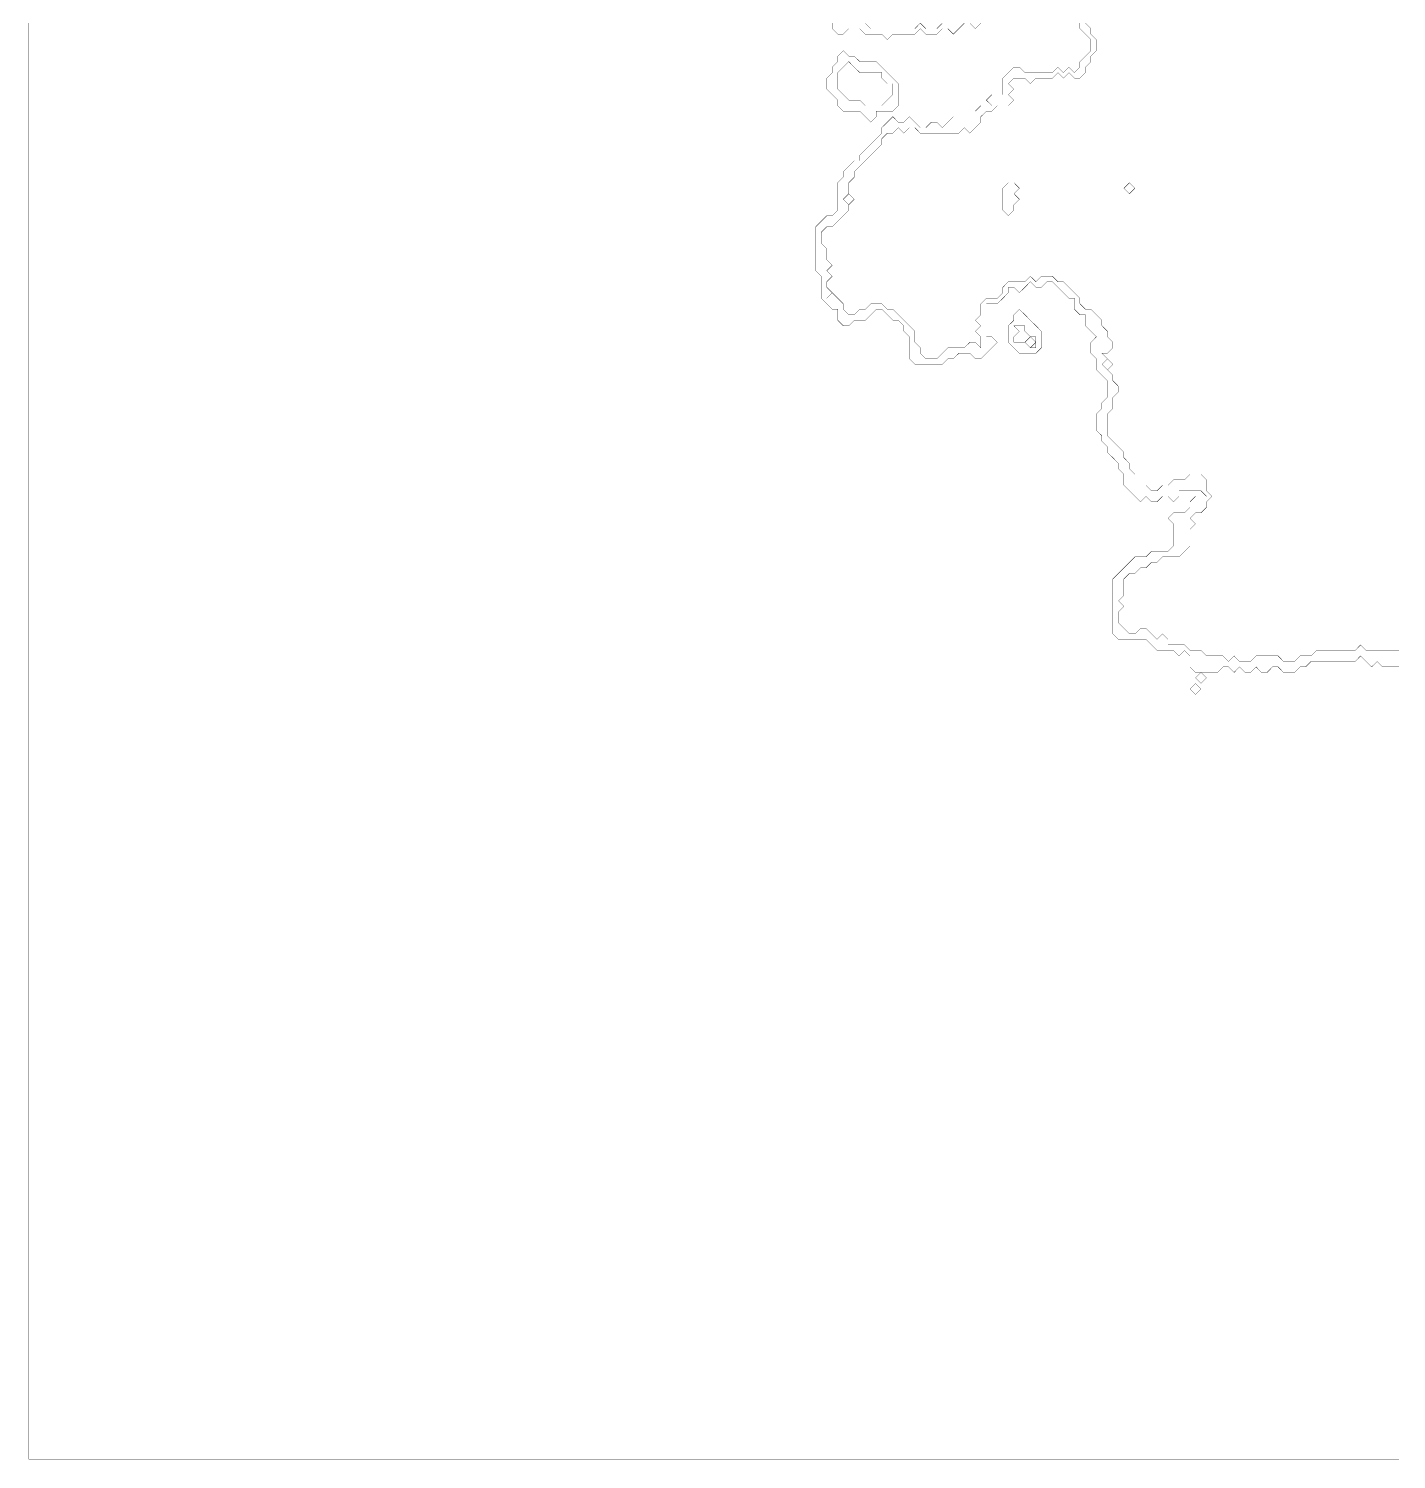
# Model space of a CAD drawing. Header units: metres. Extents: x 0 to 5033, y -5033 to 0.
# Drawn here: x 0 to 2448, y -5033 to -2472 of the extents above; entities that cross this region are included whole.
import ezdxf

# ---------------------------------------------------------------- set-up
doc = ezdxf.new("R2010")
doc.units = ezdxf.units.M
doc.layers.add('conductor', color=1, linetype='Continuous')
doc.layers.add('substrate', color=5, linetype='Continuous')

msp = doc.modelspace()

# ---------------------------------------------------------------- linework, layer by layer
at = {"layer": 'conductor', "const_width": 0.5}
for points in [[(1891.1, -2462.4), (1901, -2472.3), (1901, -2482.1), (1910.8, -2492), (1910.8, -2501.8), (1910.8, -2511.7), (1901, -2521.5), (1901, -2531.3), (1891.1, -2541.2), (1891.1, -2551), (1881.3, -2560.9), (1871.4, -2560.9), (1861.6, -2551), (1851.7, -2560.9), (1841.9, -2551), (1832, -2560.9), (1822.2, -2560.9), (1812.3, -2560.9), (1802.5, -2560.9), (1792.6, -2570.7), (1782.8, -2560.9), (1772.9, -2560.9), (1763.1, -2560.9), (1753.2, -2570.7), (1763.1, -2580.6), (1753.2, -2590.4), (1763.1, -2600.3), (1753.2, -2610.1), (1743.4, -2610.1), (1733.5, -2610.1), (1723.7, -2620), (1713.8, -2620), (1704, -2629.8), (1704, -2639.7), (1694.1, -2649.5), (1684.3, -2659.4), (1674.4, -2649.5), (1664.6, -2659.4), (1654.7, -2659.4), (1644.9, -2659.4), (1635, -2659.4), (1625.2, -2659.4), (1615.3, -2659.4), (1605.5, -2659.4), (1595.6, -2659.4), (1585.8, -2649.5), (1575.9, -2649.5), (1566.1, -2659.4), (1556.2, -2649.5), (1546.4, -2659.4), (1536.5, -2659.4), (1526.7, -2669.2), (1526.7, -2679.1), (1516.8, -2688.9), (1507, -2698.8), (1497.1, -2708.6), (1487.3, -2718.5), (1477.4, -2728.3), (1477.4, -2738.2), (1467.6, -2748), (1467.6, -2757.9), (1467.6, -2767.7), (1457.7, -2777.6), (1467.6, -2787.4), (1467.6, -2797.3), (1457.7, -2807.1), (1447.9, -2817), (1438, -2826.8), (1428.2, -2826.8), (1418.3, -2836.7), (1418.3, -2846.5), (1418.3, -2856.4), (1428.2, -2866.2), (1428.2, -2876.1), (1428.2, -2885.9), (1438, -2895.8), (1428.2, -2905.6), (1438, -2915.5), (1428.2, -2925.3), (1428.2, -2935.2), (1438, -2945), (1428.2, -2954.9), (1438, -2945), (1447.9, -2954.9), (1457.7, -2964.7), (1457.7, -2974.6), (1467.6, -2984.4), (1477.4, -2984.4), (1487.3, -2974.6), (1497.1, -2974.6), (1507, -2964.7), (1516.8, -2964.7), (1526.7, -2964.7), (1536.5, -2974.6), (1546.4, -2974.6), (1556.2, -2984.4), (1566.1, -2994.3), (1575.9, -3004.1), (1585.8, -3014), (1585.8, -3023.8), (1585.8, -3033.7), (1595.6, -3043.5), (1595.6, -3053.4), (1605.5, -3063.2), (1615.3, -3063.2), (1625.2, -3063.2), (1635, -3053.4), (1644.9, -3043.5), (1654.7, -3043.5), (1664.6, -3043.5), (1674.4, -3043.5), (1684.3, -3033.7), (1694.1, -3033.7), (1704, -3043.5), (1704, -3033.7), (1704, -3023.8), (1694.1, -3014), (1704, -3004.1), (1694.1, -2994.3), (1704, -2984.4), (1704, -2974.6), (1704, -2964.7), (1713.8, -2954.9), (1723.7, -2954.9), (1733.5, -2954.9), (1743.4, -2945), (1743.4, -2935.2), (1753.2, -2925.3), (1763.1, -2925.3), (1772.9, -2925.3), (1782.8, -2925.3), (1792.6, -2915.5), (1802.5, -2925.3), (1812.3, -2915.5), (1822.2, -2915.5), (1832, -2915.5), (1841.9, -2925.3), (1851.7, -2925.3), (1861.6, -2935.2), (1871.4, -2945), (1881.3, -2954.9), (1881.3, -2964.7), (1891.1, -2974.6), (1901, -2974.6), (1910.8, -2984.4), (1920.7, -2994.3), (1920.7, -3004.1), (1930.5, -3014), (1930.5, -3023.8), (1940.4, -3033.7), (1940.4, -3043.5), (1930.5, -3053.4), (1920.7, -3053.4), (1930.5, -3063.2), (1920.7, -3073.1), (1930.5, -3082.9), (1940.4, -3092.8), (1940.4, -3102.6), (1950.2, -3112.5), (1950.2, -3122.3), (1940.4, -3132.2), (1940.4, -3142), (1940.4, -3151.9), (1930.5, -3161.7), (1930.5, -3171.6), (1930.5, -3181.4), (1930.5, -3191.3), (1930.5, -3201.1), (1940.4, -3211), (1950.2, -3220.8), (1960.1, -3230.7), (1960.1, -3240.5), (1969.9, -3250.4), (1969.9, -3260.2), (1979.8, -3270.1), (1979.8, -3279.9), (1979.8, -3289.8), (1989.6, -3289.8), (1999.5, -3289.8), (2009.3, -3299.6), (2019.2, -3299.6), (2029, -3289.8), (2038.9, -3289.8), (2048.7, -3279.9), (2058.6, -3279.9), (2068.4, -3279.9), (2078.3, -3270.1), (2088.1, -3270.1), (2098, -3270.1), (2107.8, -3279.9), (2107.8, -3289.8), (2107.8, -3299.6), (2117.7, -3309.5), (2107.8, -3319.3), (2107.8, -3329.2), (2098, -3339), (2088.1, -3339), (2078.3, -3348.9), (2088.1, -3358.7), (2078.3, -3368.6), (2078.3, -3378.4), (2078.3, -3388.3), (2078.3, -3398.1), (2068.4, -3408), (2058.6, -3417.8), (2048.7, -3417.8), (2038.9, -3417.8), (2029, -3417.8), (2019.2, -3427.7), (2009.3, -3427.7), (1999.5, -3437.5), (1989.6, -3437.5), (1979.8, -3447.4), (1969.9, -3447.4), (1960.1, -3457.2), (1960.1, -3467.1), (1960.1, -3476.9), (1960.1, -3486.8), (1950.2, -3496.6), (1960.1, -3506.5), (1950.2, -3516.3), (1950.2, -3526.2), (1950.2, -3536), (1960.1, -3545.9), (1969.9, -3555.7), (1979.8, -3555.7), (1989.6, -3545.9), (1999.5, -3545.9), (2009.3, -3555.7), (2019.2, -3565.6), (2029, -3555.7), (2038.9, -3565.6), (2038.9, -3575.4), (2048.7, -3575.4), (2058.6, -3575.4), (2068.4, -3575.4), (2078.3, -3585.3), (2088.1, -3585.3), (2098, -3585.3), (2107.8, -3595.1), (2117.7, -3595.1), (2127.5, -3595.1), (2137.4, -3595.1), (2147.2, -3605), (2157.1, -3595.1), (2166.9, -3605), (2176.8, -3605), (2186.6, -3605), (2196.5, -3595.1), (2206.3, -3595.1), (2216.2, -3595.1), (2226, -3595.1), (2235.9, -3595.1), (2245.7, -3605), (2255.6, -3605), (2265.4, -3605), (2275.3, -3595.1), (2285.1, -3595.1), (2295, -3595.1), (2304.8, -3585.3), (2314.7, -3585.3), (2324.5, -3585.3), (2334.4, -3585.3), (2344.2, -3585.3), (2354.1, -3585.3), (2363.9, -3585.3), (2373.8, -3585.3), (2383.6, -3575.4), (2393.5, -3585.3), (2403.3, -3585.3), (2413.2, -3585.3), (2423, -3585.3), (2432.9, -3585.3), (2442.7, -3585.3), (2452.6, -3585.3)], [(1497.1, -2462.4), (1507, -2472.3), (1516.8, -2472.3), (1526.7, -2472.3), (1536.5, -2472.3), (1546.4, -2472.3), (1556.2, -2472.3), (1566.1, -2472.3), (1575.9, -2472.3), (1585.8, -2472.3), (1595.6, -2462.4), (1605.5, -2472.3), (1615.3, -2472.3), (1625.2, -2472.3), (1635, -2462.4)]]:
    msp.add_lwpolyline(points, dxfattribs=at)
for points in [[(1467.6, -2531.3), (1457.7, -2541.2), (1447.9, -2551), (1447.9, -2560.9), (1447.9, -2570.7), (1447.9, -2580.6), (1457.7, -2590.4), (1467.6, -2600.3), (1477.4, -2600.3), (1487.3, -2600.3), (1497.1, -2610.1), (1507, -2610.1), (1516.8, -2610.1), (1526.7, -2610.1), (1536.5, -2600.3), (1546.4, -2590.4), (1546.4, -2580.6), (1546.4, -2570.7), (1536.5, -2570.7), (1526.7, -2560.9), (1526.7, -2551), (1516.8, -2551), (1507, -2551), (1497.1, -2551), (1487.3, -2551), (1477.4, -2541.2)], [(1743.4, -2757.9), (1753.2, -2748), (1763.1, -2748), (1772.9, -2757.9), (1763.1, -2767.7), (1772.9, -2777.6), (1763.1, -2787.4), (1763.1, -2797.3), (1753.2, -2807.1), (1743.4, -2797.3), (1743.4, -2787.4), (1743.4, -2777.6), (1743.4, -2767.7)], [(1960.1, -2757.9), (1969.9, -2748), (1979.8, -2757.9), (1969.9, -2767.7)], [(1457.7, -2777.6), (1467.6, -2767.7), (1477.4, -2777.6), (1467.6, -2787.4)], [(1763.1, -3004.1), (1772.9, -3014), (1763.1, -3023.8), (1763.1, -3033.7), (1772.9, -3033.7), (1782.8, -3033.7), (1792.6, -3043.5), (1802.5, -3043.5), (1802.5, -3033.7), (1802.5, -3023.8), (1792.6, -3023.8), (1782.8, -3014), (1782.8, -3004.1), (1772.9, -3004.1)], [(1782.8, -3033.7), (1792.6, -3023.8), (1802.5, -3033.7), (1792.6, -3043.5)], [(1920.7, -3073.1), (1930.5, -3063.2), (1940.4, -3073.1), (1930.5, -3082.9)]]:
    msp.add_lwpolyline(points, close=True, dxfattribs=at)
at = {"layer": 'substrate', "const_width": 0.5}
for points in [[(0, -2462.4), (0, -2472.3), (0, -2482.1), (0, -2492), (0, -2501.8), (0, -2511.7), (0, -2521.5), (0, -2531.3), (0, -2541.2), (0, -2551), (0, -2560.9), (0, -2570.7), (0, -2580.6), (0, -2590.4), (0, -2600.3), (0, -2610.1), (0, -2620), (0, -2629.8), (0, -2639.7), (0, -2649.5), (0, -2659.4), (0, -2669.2), (0, -2679.1), (0, -2688.9), (0, -2698.8), (0, -2708.6), (0, -2718.5), (0, -2728.3), (0, -2738.2), (0, -2748), (0, -2757.9), (0, -2767.7), (0, -2777.6), (0, -2787.4), (0, -2797.3), (0, -2807.1), (0, -2817), (0, -2826.8), (0, -2836.7), (0, -2846.5), (0, -2856.4), (0, -2866.2), (0, -2876.1), (0, -2885.9), (0, -2895.8), (0, -2905.6), (0, -2915.5), (0, -2925.3), (0, -2935.2), (0, -2945), (0, -2954.9), (0, -2964.7), (0, -2974.6), (0, -2984.4), (0, -2994.3), (0, -3004.1), (0, -3014), (0, -3023.8), (0, -3033.7), (0, -3043.5), (0, -3053.4), (0, -3063.2), (0, -3073.1), (0, -3082.9), (0, -3092.8), (0, -3102.6), (0, -3112.5), (0, -3122.3), (0, -3132.2), (0, -3142), (0, -3151.9), (0, -3161.7), (0, -3171.6), (0, -3181.4), (0, -3191.3), (0, -3201.1), (0, -3211), (0, -3220.8), (0, -3230.7), (0, -3240.5), (0, -3250.4), (0, -3260.2), (0, -3270.1), (0, -3279.9), (0, -3289.8), (0, -3299.6), (0, -3309.5), (0, -3319.3), (0, -3329.2), (0, -3339), (0, -3348.9), (0, -3358.7), (0, -3368.6), (0, -3378.4), (0, -3388.3), (0, -3398.1), (0, -3408), (0, -3417.8), (0, -3427.7), (0, -3437.5), (0, -3447.4), (0, -3457.2), (0, -3467.1), (0, -3476.9), (0, -3486.8), (0, -3496.6), (0, -3506.5), (0, -3516.3), (0, -3526.2), (0, -3536), (0, -3545.9), (0, -3555.7), (0, -3565.6), (0, -3575.4), (0, -3585.3), (0, -3595.1), (0, -3605), (0, -3614.8), (0, -3624.7), (0, -3634.5), (0, -3644.4), (0, -3654.2), (0, -3664.1), (0, -3673.9), (0, -3683.8), (0, -3693.6), (0, -3703.5), (0, -3713.3), (0, -3723.2), (0, -3733), (0, -3742.9), (0, -3752.7), (0, -3762.6), (0, -3772.4), (0, -3782.2), (0, -3792.1), (0, -3801.9), (0, -3811.8), (0, -3821.6), (0, -3831.5), (0, -3841.3), (0, -3851.2), (0, -3861), (0, -3870.9), (0, -3880.7), (0, -3890.6), (0, -3900.4), (0, -3910.3), (0, -3920.1), (0, -3930), (0, -3939.8), (0, -3949.7), (0, -3959.5), (0, -3969.4), (0, -3979.2), (0, -3989.1), (0, -3998.9), (0, -4008.8), (0, -4018.6), (0, -4028.5), (0, -4038.3), (0, -4048.2), (0, -4058), (0, -4067.9), (0, -4077.7), (0, -4087.6), (0, -4097.4), (0, -4107.3), (0, -4117.1), (0, -4127), (0, -4136.8), (0, -4146.7), (0, -4156.5), (0, -4166.4), (0, -4176.2), (0, -4186.1), (0, -4195.9), (0, -4205.8), (0, -4215.6), (0, -4225.5), (0, -4235.3), (0, -4245.2), (0, -4255), (0, -4264.9), (0, -4274.7), (0, -4284.6), (0, -4294.4), (0, -4304.3), (0, -4314.1), (0, -4324), (0, -4333.8), (0, -4343.7), (0, -4353.5), (0, -4363.4), (0, -4373.2), (0, -4383.1), (0, -4392.9), (0, -4402.8), (0, -4412.6), (0, -4422.5), (0, -4432.3), (0, -4442.2), (0, -4452), (0, -4461.9), (0, -4471.7), (0, -4481.6), (0, -4491.4), (0, -4501.3), (0, -4511.1), (0, -4521), (0, -4530.8), (0, -4540.7), (0, -4550.5), (0, -4560.4), (0, -4570.2), (0, -4580.1), (0, -4589.9), (0, -4599.8), (0, -4609.6), (0, -4619.5), (0, -4629.3), (0, -4639.2), (0, -4649), (0, -4658.9), (0, -4668.7), (0, -4678.6), (0, -4688.4), (0, -4698.3), (0, -4708.1), (0, -4718), (0, -4727.8), (0, -4737.7), (0, -4747.5), (0, -4757.4), (0, -4767.2), (0, -4777.1), (0, -4786.9), (0, -4796.8), (0, -4806.6), (0, -4816.5), (0, -4826.3), (0, -4836.2), (0, -4846), (0, -4855.9), (0, -4865.7), (0, -4875.6), (0, -4885.4), (0, -4895.3), (0, -4905.1), (0, -4915), (0, -4924.8), (0, -4934.7), (0, -4944.5), (0, -4954.4), (0, -4964.2), (0, -4974.1), (0, -4983.9), (0, -4993.8), (0, -5003.6), (0, -5013.5), (0, -5023.3), (0, -5033.2), (9.8, -5033.2), (19.7, -5033.2), (29.5, -5033.2), (39.4, -5033.2), (49.2, -5033.2), (59.1, -5033.2), (68.9, -5033.2), (78.8, -5033.2), (88.6, -5033.2), (98.5, -5033.2), (108.3, -5033.2), (118.2, -5033.2), (128, -5033.2), (137.9, -5033.2), (147.7, -5033.2), (157.6, -5033.2), (167.4, -5033.2), (177.3, -5033.2), (187.1, -5033.2), (197, -5033.2), (206.8, -5033.2), (216.7, -5033.2), (226.5, -5033.2), (236.4, -5033.2), (246.2, -5033.2), (256.1, -5033.2), (265.9, -5033.2), (275.8, -5033.2), (285.6, -5033.2), (295.5, -5033.2), (305.3, -5033.2), (315.2, -5033.2), (325, -5033.2), (334.9, -5033.2), (344.7, -5033.2), (354.6, -5033.2), (364.4, -5033.2), (374.3, -5033.2), (384.1, -5033.2), (394, -5033.2), (403.8, -5033.2), (413.7, -5033.2), (423.5, -5033.2), (433.4, -5033.2), (443.2, -5033.2), (453.1, -5033.2), (462.9, -5033.2), (472.8, -5033.2), (482.6, -5033.2), (492.5, -5033.2), (502.3, -5033.2), (512.2, -5033.2), (522, -5033.2), (531.9, -5033.2), (541.7, -5033.2), (551.6, -5033.2), (561.4, -5033.2), (571.3, -5033.2), (581.1, -5033.2), (591, -5033.2), (600.8, -5033.2), (610.7, -5033.2), (620.5, -5033.2), (630.4, -5033.2), (640.2, -5033.2), (650.1, -5033.2), (659.9, -5033.2), (669.8, -5033.2), (679.6, -5033.2), (689.5, -5033.2), (699.3, -5033.2), (709.2, -5033.2), (719, -5033.2), (728.9, -5033.2), (738.7, -5033.2), (748.6, -5033.2), (758.4, -5033.2), (768.3, -5033.2), (778.1, -5033.2), (788, -5033.2), (797.8, -5033.2), (807.7, -5033.2), (817.5, -5033.2), (827.4, -5033.2), (837.2, -5033.2), (847.1, -5033.2), (856.9, -5033.2), (866.8, -5033.2), (876.6, -5033.2), (886.5, -5033.2), (896.3, -5033.2), (906.2, -5033.2), (916, -5033.2), (925.9, -5033.2), (935.7, -5033.2), (945.6, -5033.2), (955.4, -5033.2), (965.3, -5033.2), (975.1, -5033.2), (985, -5033.2), (994.8, -5033.2), (1004.7, -5033.2), (1014.5, -5033.2), (1024.4, -5033.2), (1034.2, -5033.2), (1044.1, -5033.2), (1053.9, -5033.2), (1063.8, -5033.2), (1073.6, -5033.2), (1083.5, -5033.2), (1093.3, -5033.2), (1103.2, -5033.2), (1113, -5033.2), (1122.9, -5033.2), (1132.7, -5033.2), (1142.6, -5033.2), (1152.4, -5033.2), (1162.3, -5033.2), (1172.1, -5033.2), (1182, -5033.2), (1191.8, -5033.2), (1201.7, -5033.2), (1211.5, -5033.2), (1221.4, -5033.2), (1231.2, -5033.2), (1241.1, -5033.2), (1250.9, -5033.2), (1260.8, -5033.2), (1270.6, -5033.2), (1280.4, -5033.2), (1290.3, -5033.2), (1300.1, -5033.2), (1310, -5033.2), (1319.8, -5033.2), (1329.7, -5033.2), (1339.5, -5033.2), (1349.4, -5033.2), (1359.2, -5033.2), (1369.1, -5033.2), (1378.9, -5033.2), (1388.8, -5033.2), (1398.6, -5033.2), (1408.5, -5033.2), (1418.3, -5033.2), (1428.2, -5033.2), (1438, -5033.2), (1447.9, -5033.2), (1457.7, -5033.2), (1467.6, -5033.2), (1477.4, -5033.2), (1487.3, -5033.2), (1497.1, -5033.2), (1507, -5033.2), (1516.8, -5033.2), (1526.7, -5033.2), (1536.5, -5033.2), (1546.4, -5033.2), (1556.2, -5033.2), (1566.1, -5033.2), (1575.9, -5033.2), (1585.8, -5033.2), (1595.6, -5033.2), (1605.5, -5033.2), (1615.3, -5033.2), (1625.2, -5033.2), (1635, -5033.2), (1644.9, -5033.2), (1654.7, -5033.2), (1664.6, -5033.2), (1674.4, -5033.2), (1684.3, -5033.2), (1694.1, -5033.2), (1704, -5033.2), (1713.8, -5033.2), (1723.7, -5033.2), (1733.5, -5033.2), (1743.4, -5033.2), (1753.2, -5033.2), (1763.1, -5033.2), (1772.9, -5033.2), (1782.8, -5033.2), (1792.6, -5033.2), (1802.5, -5033.2), (1812.3, -5033.2), (1822.2, -5033.2), (1832, -5033.2), (1841.9, -5033.2), (1851.7, -5033.2), (1861.6, -5033.2), (1871.4, -5033.2), (1881.3, -5033.2), (1891.1, -5033.2), (1901, -5033.2), (1910.8, -5033.2), (1920.7, -5033.2), (1930.5, -5033.2), (1940.4, -5033.2), (1950.2, -5033.2), (1960.1, -5033.2), (1969.9, -5033.2), (1979.8, -5033.2), (1989.6, -5033.2), (1999.5, -5033.2), (2009.3, -5033.2), (2019.2, -5033.2), (2029, -5033.2), (2038.9, -5033.2), (2048.7, -5033.2), (2058.6, -5033.2), (2068.4, -5033.2), (2078.3, -5033.2), (2088.1, -5033.2), (2098, -5033.2), (2107.8, -5033.2), (2117.7, -5033.2), (2127.5, -5033.2), (2137.4, -5033.2), (2147.2, -5033.2), (2157.1, -5033.2), (2166.9, -5033.2), (2176.8, -5033.2), (2186.6, -5033.2), (2196.5, -5033.2), (2206.3, -5033.2), (2216.2, -5033.2), (2226, -5033.2), (2235.9, -5033.2), (2245.7, -5033.2), (2255.6, -5033.2), (2265.4, -5033.2), (2275.3, -5033.2), (2285.1, -5033.2), (2295, -5033.2), (2304.8, -5033.2), (2314.7, -5033.2), (2324.5, -5033.2), (2334.4, -5033.2), (2344.2, -5033.2), (2354.1, -5033.2), (2363.9, -5033.2), (2373.8, -5033.2), (2383.6, -5033.2), (2393.5, -5033.2), (2403.3, -5033.2), (2413.2, -5033.2), (2423, -5033.2), (2432.9, -5033.2), (2442.7, -5033.2), (2452.6, -5033.2)], [(2452.6, -3614.8), (2442.7, -3614.8), (2432.9, -3614.8), (2423, -3614.8), (2413.2, -3605), (2403.3, -3614.8), (2393.5, -3605), (2383.6, -3595.1), (2373.8, -3605), (2363.9, -3605), (2354.1, -3605), (2344.2, -3605), (2334.4, -3605), (2324.5, -3605), (2314.7, -3605), (2304.8, -3605), (2295, -3605), (2285.1, -3614.8), (2275.3, -3614.8), (2265.4, -3624.7), (2255.6, -3624.7), (2245.7, -3624.7), (2235.9, -3614.8), (2226, -3614.8), (2216.2, -3624.7), (2206.3, -3624.7), (2196.5, -3614.8), (2186.6, -3624.7), (2176.8, -3624.7), (2166.9, -3614.8), (2157.1, -3624.7), (2147.2, -3614.8), (2137.4, -3614.8), (2127.5, -3624.7), (2117.7, -3624.7), (2107.8, -3624.7), (2098, -3624.7), (2088.1, -3624.7), (2078.3, -3614.8), (2078.3, -3605), (2078.3, -3595.1), (2068.4, -3585.3), (2058.6, -3595.1), (2048.7, -3585.3), (2038.9, -3585.3), (2029, -3585.3), (2019.2, -3585.3), (2009.3, -3575.4), (1999.5, -3565.6), (1989.6, -3565.6), (1979.8, -3565.6), (1969.9, -3565.6), (1960.1, -3565.6), (1950.2, -3565.6), (1940.4, -3555.7), (1940.4, -3545.9), (1940.4, -3536), (1940.4, -3526.2), (1940.4, -3516.3), (1940.4, -3506.5), (1940.4, -3496.6), (1940.4, -3486.8), (1940.4, -3476.9), (1940.4, -3467.1), (1940.4, -3457.2), (1950.2, -3447.4), (1960.1, -3437.5), (1969.9, -3427.7), (1979.8, -3417.8), (1989.6, -3417.8), (1999.5, -3417.8), (2009.3, -3408), (2019.2, -3408), (2029, -3408), (2038.9, -3408), (2048.7, -3398.1), (2048.7, -3388.3), (2048.7, -3378.4), (2048.7, -3368.6), (2048.7, -3358.7), (2038.9, -3348.9), (2048.7, -3339), (2058.6, -3339), (2068.4, -3339), (2078.3, -3329.2), (2078.3, -3319.3), (2088.1, -3309.5), (2098, -3309.5), (2107.8, -3309.5), (2098, -3299.6), (2088.1, -3299.6), (2078.3, -3299.6), (2068.4, -3299.6), (2058.6, -3299.6), (2058.6, -3309.5), (2048.7, -3319.3), (2038.9, -3309.5), (2029, -3309.5), (2019.2, -3319.3), (2009.3, -3319.3), (1999.5, -3309.5), (1989.6, -3319.3), (1979.8, -3309.5), (1969.9, -3299.6), (1960.1, -3289.8), (1960.1, -3279.9), (1960.1, -3270.1), (1950.2, -3260.2), (1950.2, -3250.4), (1940.4, -3240.5), (1930.5, -3230.7), (1930.5, -3220.8), (1920.7, -3211), (1920.7, -3201.1), (1910.8, -3191.3), (1910.8, -3181.4), (1910.8, -3171.6), (1910.8, -3161.7), (1920.7, -3151.9), (1920.7, -3142), (1930.5, -3132.2), (1930.5, -3122.3), (1930.5, -3112.5), (1930.5, -3102.6), (1920.7, -3092.8), (1910.8, -3082.9), (1910.8, -3073.1), (1910.8, -3063.2), (1901, -3053.4), (1901, -3043.5), (1901, -3033.7), (1910.8, -3023.8), (1901, -3014), (1891.1, -3004.1), (1891.1, -2994.3), (1891.1, -2984.4), (1881.3, -2984.4), (1871.4, -2974.6), (1871.4, -2964.7), (1871.4, -2954.9), (1861.6, -2954.9), (1851.7, -2945), (1841.9, -2935.2), (1832, -2925.3), (1822.2, -2925.3), (1812.3, -2935.2), (1802.5, -2935.2), (1792.6, -2925.3), (1782.8, -2935.2), (1772.9, -2945), (1763.1, -2935.2), (1753.2, -2935.2), (1753.2, -2945), (1743.4, -2954.9), (1733.5, -2964.7), (1723.7, -2964.7), (1713.8, -2964.7), (1713.8, -2974.6), (1713.8, -2984.4), (1713.8, -2994.3), (1713.8, -3004.1), (1713.8, -3014), (1713.8, -3023.8), (1723.7, -3023.8), (1733.5, -3033.7), (1723.7, -3043.5), (1713.8, -3053.4), (1704, -3063.2), (1694.1, -3063.2), (1684.3, -3053.4), (1674.4, -3053.4), (1664.6, -3053.4), (1654.7, -3063.2), (1644.9, -3063.2), (1635, -3073.1), (1625.2, -3073.1), (1615.3, -3073.1), (1605.5, -3073.1), (1595.6, -3073.1), (1585.8, -3073.1), (1575.9, -3063.2), (1575.9, -3053.4), (1575.9, -3043.5), (1575.9, -3033.7), (1575.9, -3023.8), (1566.1, -3014), (1566.1, -3004.1), (1556.2, -2994.3), (1546.4, -2994.3), (1536.5, -2984.4), (1526.7, -2974.6), (1516.8, -2974.6), (1507, -2984.4), (1497.1, -2994.3), (1487.3, -2994.3), (1477.4, -2994.3), (1467.6, -3004.1), (1457.7, -3004.1), (1447.9, -2994.3), (1447.9, -2984.4), (1447.9, -2974.6), (1438, -2974.6), (1428.2, -2964.7), (1418.3, -2954.9), (1418.3, -2945), (1418.3, -2935.2), (1418.3, -2925.3), (1418.3, -2915.5), (1408.5, -2905.6), (1408.5, -2895.8), (1408.5, -2885.9), (1408.5, -2876.1), (1408.5, -2866.2), (1408.5, -2856.4), (1408.5, -2846.5), (1408.5, -2836.7), (1408.5, -2826.8), (1418.3, -2817), (1428.2, -2807.1), (1438, -2807.1), (1447.9, -2797.3), (1447.9, -2787.4), (1447.9, -2777.6), (1447.9, -2767.7), (1447.9, -2757.9), (1447.9, -2748), (1457.7, -2738.2), (1457.7, -2728.3), (1467.6, -2718.5), (1477.4, -2708.6), (1487.3, -2708.6), (1487.3, -2698.8), (1497.1, -2688.9), (1507, -2679.1), (1516.8, -2669.2), (1526.7, -2659.4), (1526.7, -2649.5), (1536.5, -2639.7), (1546.4, -2629.8), (1556.2, -2639.7), (1566.1, -2639.7), (1575.9, -2629.8), (1585.8, -2639.7), (1595.6, -2649.5), (1605.5, -2649.5), (1615.3, -2639.7), (1625.2, -2639.7), (1635, -2649.5), (1644.9, -2639.7), (1654.7, -2629.8), (1664.6, -2629.8), (1674.4, -2629.8), (1684.3, -2629.8), (1694.1, -2629.8), (1694.1, -2620), (1704, -2610.1), (1713.8, -2610.1), (1723.7, -2610.1), (1713.8, -2600.3), (1723.7, -2590.4), (1733.5, -2590.4), (1743.4, -2590.4), (1743.4, -2580.6), (1743.4, -2570.7), (1743.4, -2560.9), (1753.2, -2551), (1763.1, -2541.2), (1772.9, -2541.2), (1782.8, -2551), (1792.6, -2551), (1802.5, -2551), (1812.3, -2551), (1822.2, -2551), (1832, -2551), (1841.9, -2541.2), (1851.7, -2551), (1861.6, -2541.2), (1871.4, -2551), (1881.3, -2541.2), (1881.3, -2531.3), (1891.1, -2521.5), (1901, -2511.7), (1901, -2501.8), (1901, -2492), (1891.1, -2482.1), (1881.3, -2472.3), (1881.3, -2462.4)], [(1674.4, -2462.4), (1664.6, -2472.3), (1654.7, -2482.1), (1644.9, -2472.3), (1635, -2472.3), (1625.2, -2482.1), (1615.3, -2482.1), (1605.5, -2482.1), (1595.6, -2472.3), (1585.8, -2482.1), (1575.9, -2482.1), (1566.1, -2482.1), (1556.2, -2482.1), (1546.4, -2482.1), (1536.5, -2492), (1526.7, -2482.1), (1516.8, -2482.1), (1507, -2482.1), (1497.1, -2482.1), (1487.3, -2472.3), (1477.4, -2472.3), (1467.6, -2472.3), (1457.7, -2482.1), (1447.9, -2482.1), (1438, -2472.3), (1438, -2462.4)], [(1704, -2462.4), (1694.1, -2472.3), (1684.3, -2462.4)]]:
    msp.add_lwpolyline(points, dxfattribs=at)
for points in [[(1447.9, -2521.5), (1457.7, -2511.7), (1467.6, -2521.5), (1477.4, -2521.5), (1487.3, -2531.3), (1497.1, -2531.3), (1507, -2531.3), (1516.8, -2531.3), (1526.7, -2541.2), (1536.5, -2551), (1546.4, -2560.9), (1556.2, -2570.7), (1556.2, -2580.6), (1556.2, -2590.4), (1556.2, -2600.3), (1556.2, -2610.1), (1546.4, -2620), (1536.5, -2620), (1526.7, -2620), (1516.8, -2620), (1516.8, -2629.8), (1507, -2639.7), (1497.1, -2629.8), (1487.3, -2620), (1477.4, -2620), (1467.6, -2620), (1457.7, -2620), (1447.9, -2610.1), (1447.9, -2600.3), (1438, -2590.4), (1428.2, -2580.6), (1428.2, -2570.7), (1428.2, -2560.9), (1438, -2551), (1438, -2541.2), (1447.9, -2531.3)], [(1763.1, -2757.9)], [(1753.2, -2787.4)], [(1763.1, -2984.4), (1772.9, -2974.6), (1782.8, -2984.4), (1792.6, -2994.3), (1802.5, -3004.1), (1812.3, -3014), (1812.3, -3023.8), (1812.3, -3033.7), (1812.3, -3043.5), (1802.5, -3053.4), (1792.6, -3053.4), (1782.8, -3053.4), (1772.9, -3053.4), (1763.1, -3043.5), (1753.2, -3033.7), (1753.2, -3023.8), (1753.2, -3014), (1753.2, -3004.1), (1763.1, -2994.3)], [(2088.1, -3634.5), (2098, -3624.7), (2107.8, -3634.5), (2098, -3644.4)], [(2078.3, -3654.2), (2088.1, -3644.4), (2098, -3654.2), (2088.1, -3664.1)]]:
    msp.add_lwpolyline(points, close=True, dxfattribs=at)

doc.saveas('drawing.dxf')
